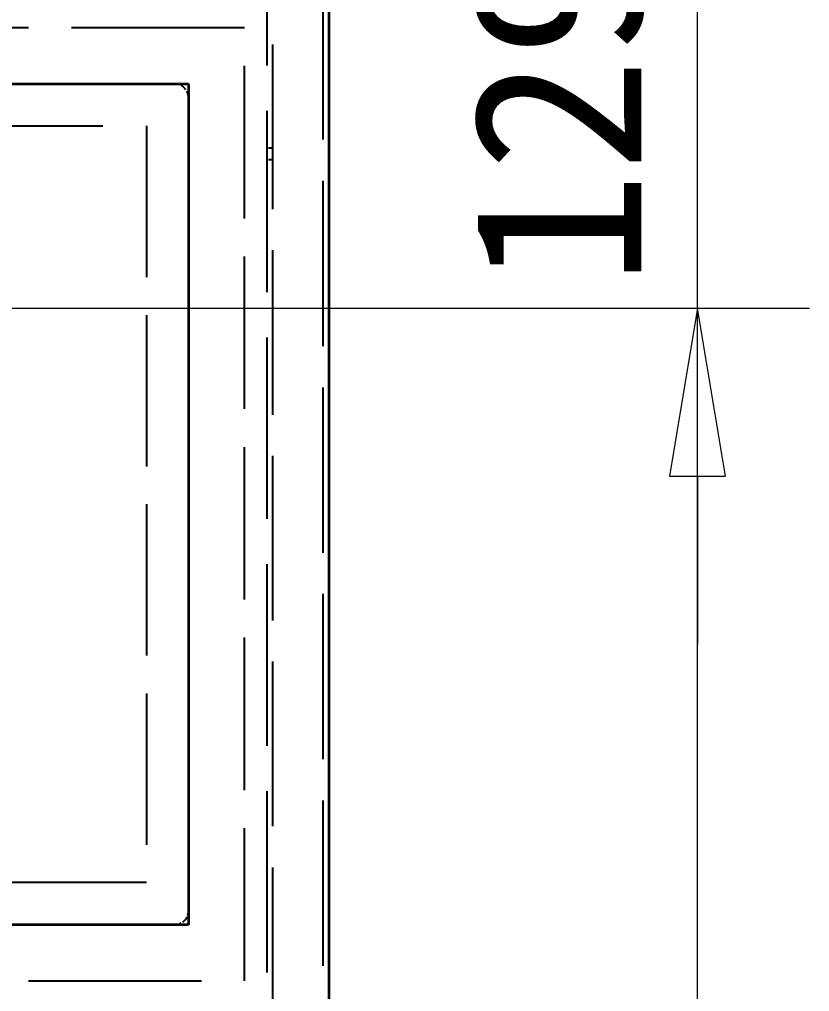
# Model space of a CAD drawing. Header units: millimetres. Extents: x 200 to 5740, y 200 to 4000.
# Drawn here: x 4234.9 to 4516.9, y 2204.1 to 2551 of the extents above; entities that cross this region are included whole.
import ezdxf

# ---------------------------------------------------------------- set-up
doc = ezdxf.new("R2010")
doc.units = ezdxf.units.MM
doc.header["$LTSCALE"] = 20
doc.linetypes.add('DASHED', pattern=[0.2067, 0.1654, -0.0413])
for name, color, linetype, lineweight in [('可見 (ISO)', 7, 'Continuous', 35), ('標註 (ISO)', 7, 'Continuous', 18), ('隱藏 (ISO)', 7, 'DASHED', 25)]:
    doc.layers.add(name, color=color, linetype=linetype, lineweight=lineweight)
doc.styles.add('註記文字 (JIS)', font='kaiu.ttf')
doc.dimstyles.new('預設 (JIS)', dxfattribs={"dimscale": 20, "dimtxt": 3, "dimasz": 3, "dimexe": 2, "dimexo": 1, "dimgap": 0.8, "dimtad": 1, "dimrnd": 1e-08, "dimdsep": 46, "dimtxsty": '註記文字 (JIS)', "dimblk": 'Filled-1', "dimcen": 0.09, "dimdle": 10, "dimclrd": 256, "dimclre": 256, "dimclrt": 256, "dimadec": 0, "dimazin": 2, "dimtfac": 0.833333, "dimtmove": 0, "dimatfit": 3, "dimfxl": 0, "dimtolj": 1, "dimtzin": 0, "dimlwd": -1, "dimlwe": -1, "dimarcsym": 0})

# ---------------------------------------------------------------- blocks, each defined once
blk = doc.blocks.new('Filled-1')
at = {"color": 0}
for p, q in [((0, 0), (-1, 0.1667)), ((-1, 0.1667), (-1, -0.1667)), ((-1, 0), (0, 0)), ((-1, -0.1667), (0, 0))]:
    blk.add_line(p, q, dxfattribs=at)
at = {"color": 0, "flags": 128}
blk.add_lwpolyline([(-1, -0.1667), (0, 0)], dxfattribs=at)
at = {"color": 0}
blk.add_solid([(-1, -0.1667), (0, 0), (-1, 0.1667), (-1, -0.1667)], dxfattribs=at)
blk = doc.blocks.new('*D40')
at = {"layer": 'Defpoints', "color": 0}
for p in [(3955.28, 2448.01), (4476.87, 2448.01), (4342.78, 958.01)]:
    blk.add_point(p, dxfattribs=at)
at = {"layer": '標註 (ISO)'}
for p, q in [((3975.28, 2448.01), (4516.87, 2448.01)), ((4476.87, 1018.01), (4476.87, 2388.01)), ((4362.78, 958.01), (4516.87, 958.01))]:
    blk.add_line(p, q, dxfattribs=at)
at = {"layer": '標註 (ISO)', "xscale": 60, "yscale": 60, "zscale": 60}
for p, rotation in [((4476.87, 2448.01), 90), ((4476.87, 958.01), 270)]:
    blk.add_blockref('Filled-1', p, dxfattribs=dict(at, rotation=rotation))
at = {"layer": '標註 (ISO)', "insert": (4396.89, 1625.6), "char_height": 60, "attachment_point": 1, "rotation": 90, "style": '註記文字 (JIS)'}
blk.add_mtext('\\A1;1490', dxfattribs=at)
blk = doc.blocks.new('*D41')
at = {"layer": 'Defpoints', "color": 0}
for p in [(3955.28, 2577.01), (4476.87, 2577.01), (3955.28, 2448.01)]:
    blk.add_point(p, dxfattribs=at)
at = {"layer": '標註 (ISO)'}
for p, q in [((4476.87, 2637.01), (4476.87, 2697.01)), ((3975.28, 2577.01), (4516.87, 2577.01)), ((4476.87, 2448.01), (4476.87, 2577.01)), ((3975.28, 2448.01), (4516.87, 2448.01)), ((4476.87, 2388.01), (4476.87, 2328.01))]:
    blk.add_line(p, q, dxfattribs=at)
at = {"layer": '標註 (ISO)', "xscale": 60, "yscale": 60, "zscale": 60}
for p, rotation in [((4476.87, 2577.01), 270), ((4476.87, 2448.01), 90)]:
    blk.add_blockref('Filled-1', p, dxfattribs=dict(at, rotation=rotation))
at = {"layer": '標註 (ISO)', "insert": (4396.89, 2455.78), "char_height": 60, "attachment_point": 1, "rotation": 90, "style": '註記文字 (JIS)'}
blk.add_mtext('\\A1;129', dxfattribs=at)

msp = doc.modelspace()

# ---------------------------------------------------------------- linework, layer by layer
at = {"layer": '可見 (ISO)'}
for p, q in [((4345.283, 2655.506), (4345.283, 960.506)), ((3795.283, 2528.006), (4295.283, 2528.006)), ((4295.283, 2528.006), (4295.283, 2228.006)), ((4295.283, 2228.006), (3795.283, 2228.006))]:
    msp.add_line(p, q, dxfattribs=at)
at = {"layer": '隱藏 (ISO)', "ltscale": 17.826717}
msp.add_line((4343.283, 960.506), (4343.283, 2655.506), dxfattribs=at)
at = {"layer": '隱藏 (ISO)', "ltscale": 19.573456}
msp.add_line((4323.283, 2130.006), (4323.283, 2615.506), dxfattribs=at)
at = {"layer": '隱藏 (ISO)', "ltscale": 17.757401}
msp.add_line((4325.283, 2615.506), (4325.283, 1000.506), dxfattribs=at)
at = {"layer": '隱藏 (ISO)', "ltscale": 18.660585}
for p, q in [((4315.283, 2548.006), (3775.283, 2548.006)), ((3775.283, 2208.006), (4315.283, 2208.006))]:
    msp.add_line(p, q, dxfattribs=at)
at = {"layer": '隱藏 (ISO)', "ltscale": 16.448959}
msp.add_line((4315.283, 2208.006), (4315.283, 2548.006), dxfattribs=at)
at = {"layer": '隱藏 (ISO)', "ltscale": 18.948557}
for p, q in [((3810.283, 2513.006), (4280.283, 2513.006)), ((4280.283, 2243.006), (3810.283, 2243.006))]:
    msp.add_line(p, q, dxfattribs=at)
at = {"layer": '隱藏 (ISO)', "ltscale": 16.328012}
msp.add_line((4280.283, 2513.006), (4280.283, 2243.006), dxfattribs=at)
at = {"layer": '隱藏 (ISO)', "ltscale": 0.19037}
for p, q in [((4325.283, 2505.073), (4323.283, 2505.073)), ((4325.283, 2500.939), (4323.283, 2500.939))]:
    msp.add_line(p, q, dxfattribs=at)
at = {"layer": '隱藏 (ISO)', "ltscale": 0.747873}
for centre, start, end in [((4290.283, 2523.006), 0, 90), ((4290.283, 2233.006), 270, 0)]:
    msp.add_arc(centre, 5, start, end, dxfattribs=at)

# ---------------------------------------------------------------- dimensions: what is measured, and where the dimension line sits
at = {"layer": '標註 (ISO)'}
for base, p1, p2, override, picture, middle in [((4476.873, 2577.006), (3955.283, 2448.006), (3955.283, 2577.006), {"dimgap": 0.8, "dimdec": 2, "dimtol": 0, "dimlim": 0, "dimtp": 0, "dimtm": 0, "dimtdec": 2, "dimtofl": 1, "dimatfit": 1}, '*D41', (4476.873, 2512.506)), ((4476.873, 2448.006), (4342.783, 958.006), (3955.283, 2448.006), {"dimgap": 0.8, "dimdec": 2, "dimtol": 0, "dimlim": 0, "dimtp": 0, "dimtm": 0, "dimtdec": 2, "dimtofl": 0, "dimatfit": 1}, '*D40', (4476.873, 1703.006))]:
    dim = msp.add_linear_dim(base=base, p1=p1, p2=p2, angle=90, dimstyle='預設 (JIS)', override=override, dxfattribs=at)
    dim.commit()
    dim.dimension.update_dxf_attribs({"geometry": picture, "text_midpoint": middle, "dimtype": 160})

doc.saveas('drawing.dxf')
